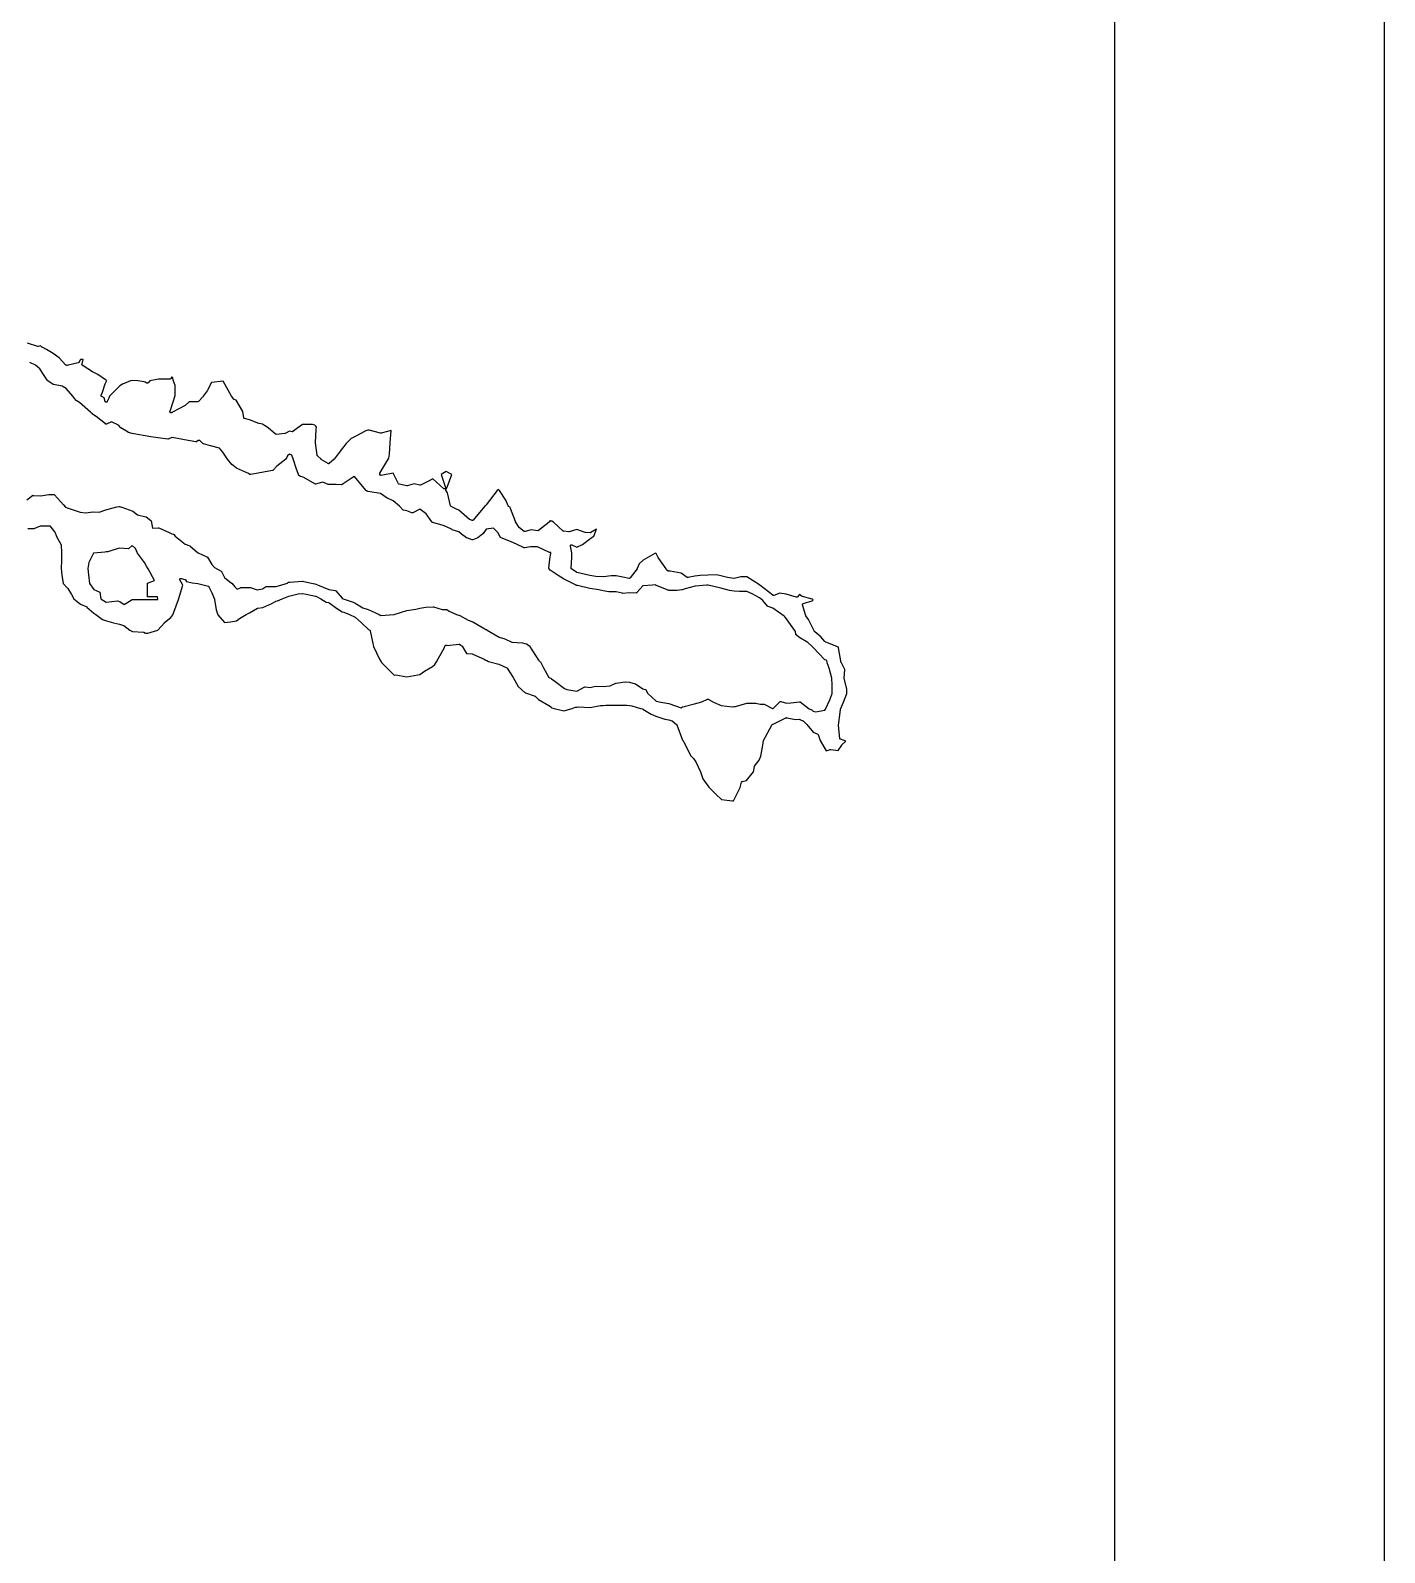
# Model space of a CAD drawing. Header units: millimetres. Extents: x 0 to 500, y 0 to 700.
# Drawn here: x 404.1 to 500, y 372.9 to 480.7 of the extents above; entities that cross this region are included whole.
import ezdxf

# ---------------------------------------------------------------- set-up
doc = ezdxf.new("R2010")
doc.units = ezdxf.units.MM
for name, color, linetype in [('CORTE', 1, 'Continuous'), ('GRABADO', 5, 'Continuous'), ('HOJA', 8, 'Continuous')]:
    doc.layers.add(name, color=color, linetype=linetype)

msp = doc.modelspace()

# ---------------------------------------------------------------- linework, layer by layer
at = {"layer": 'CORTE'}
for points in [[(480.87, 517.87), (480.87, 465.69), (480.87, 464.55), (480.87, 463.68), (480.87, 407.87), (480.87, 406.84), (480.87, 405.82), (480.87, 405.46), (480.87, 405.46), (480.87, 405.46), (480.87, 402.99), (480.87, 401.17), (480.87, 400.52), (480.87, 399.68), (480.87, 399.13), (480.87, 398.39), (480.87, 397.66), (480.87, 396.77), (480.87, 396.77), (480.87, 394.45), (480.87, 393.73), (480.87, 393.02), (480.87, 392.32), (480.87, 391.62), (480.87, 390.92), (480.87, 390.23), (480.87, 389.54), (480.87, 388.86), (480.87, 388.19), (480.87, 387.46), (480.87, 387.19), (480.87, 386.23), (480.87, 385.56), (480.87, 384.91), (480.87, 384.29), (480.87, 383.61), (480.87, 382.96), (480.87, 382.26), (480.87, 381.69), (480.87, 381.11), (480.87, 380.45), (480.87, 379.83), (480.87, 379.16), (480.87, 378.51), (480.87, 377.92), (480.87, 377.42), (480.87, 376.87), (480.87, 376.27), (480.87, 375.67), (480.87, 373.84), (480.87, 373.23), (480.87, 346.16)], [(403.86, 447.5), (404.25, 447.81), (404.26, 447.82), (404.27, 447.82), (404.27, 447.82), (404.28, 447.82), (404.29, 447.83), (404.3, 447.82), (404.83, 447.78), (405.41, 447.87), (405.41, 447.87), (405.76, 447.87), (405.77, 447.87), (405.77, 447.87), (405.78, 447.87), (405.79, 447.87), (405.8, 447.86), (405.81, 447.85), (405.82, 447.85), (406.44, 447.15), (406.59, 446.99), (406.71, 446.94), (406.99, 446.83), (407.63, 446.63), (408.04, 446.58), (408.53, 446.65), (408.53, 446.66), (408.54, 446.66), (408.98, 446.63), (409.44, 446.79), (409.44, 446.79), (410.22, 447), (410.38, 447.04), (410.38, 447.04), (410.39, 447.04), (410.4, 447.04), (410.4, 447.04), (410.41, 447.04), (410.56, 446.99), (410.57, 446.99), (411.35, 446.71), (411.35, 446.71), (411.36, 446.71), (411.36, 446.7), (411.68, 446.45), (412.27, 446.3), (412.27, 446.3), (412.28, 446.29), (412.29, 446.29), (412.62, 446.05), (412.63, 446.05), (412.63, 446.04), (412.64, 446.03), (412.65, 446.02), (412.65, 446.01), (412.65, 446.01), (412.76, 445.5), (413.17, 445.52), (413.18, 445.52), (413.18, 445.52), (413.19, 445.52), (413.2, 445.52), (413.93, 445.18), (414.12, 445.1), (414.22, 445.08), (414.22, 445.08), (414.23, 445.08), (414.24, 445.07), (414.24, 445.07), (414.25, 445.07), (414.26, 445.06), (414.26, 445.05), (414.27, 445.05), (414.35, 444.93), (415.06, 444.37), (415.39, 444.24), (415.4, 444.23), (415.41, 444.23), (415.89, 443.82), (415.99, 443.74), (416.6, 443.47), (416.61, 443.47), (416.61, 443.46), (416.62, 443.46), (416.63, 443.45), (416.64, 443.44), (416.94, 442.92), (417.13, 442.72), (417.62, 442.45), (417.62, 442.45), (417.63, 442.45), (417.64, 442.44), (417.64, 442.43), (417.64, 442.43), (417.86, 442.01), (418.35, 441.6), (418.36, 441.59), (418.57, 441.34), (418.74, 441.18), (418.97, 441.28), (418.98, 441.29), (419, 441.29), (419.66, 441.29), (419.68, 441.29), (420.17, 441.12), (420.55, 441.2), (420.75, 441.35), (420.76, 441.35), (420.77, 441.35), (420.77, 441.36), (420.78, 441.36), (420.79, 441.36), (420.79, 441.36), (421.5, 441.36), (422.3, 441.61), (422.35, 441.65), (422.36, 441.65), (422.36, 441.66), (422.37, 441.66), (422.38, 441.66), (422.39, 441.66), (422.39, 441.66), (422.44, 441.66), (422.44, 441.66), (422.45, 441.66), (422.46, 441.66), (422.47, 441.66), (423.36, 441.74), (423.36, 441.74), (423.37, 441.74), (423.37, 441.74), (423.89, 441.62), (424.25, 441.55), (424.25, 441.55), (424.31, 441.54), (424.31, 441.54), (424.32, 441.54), (424.43, 441.48), (425.23, 441.15), (425.7, 441.07), (425.7, 441.07), (425.71, 441.07), (425.72, 441.06), (425.72, 441.06), (425.73, 441.06), (425.74, 441.05), (425.74, 441.05), (426.19, 440.54), (426.25, 440.5), (426.9, 440.27), (427.09, 440.2), (427.1, 440.19), (427.11, 440.19), (427.64, 439.85), (428.02, 439.73), (428.02, 439.73), (428.24, 439.64), (428.79, 439.39), (428.93, 439.31), (429.83, 439.38), (429.83, 439.38), (429.84, 439.38), (429.86, 439.39), (429.87, 439.39), (429.87, 439.39), (430.75, 439.67), (430.76, 439.67), (430.76, 439.67), (431.39, 439.75), (431.68, 439.83), (431.69, 439.84), (432.11, 439.89), (432.11, 439.9), (432.62, 439.93), (432.63, 439.93), (432.64, 439.93), (433.27, 439.74), (433.56, 439.74), (433.57, 439.74), (433.58, 439.74), (433.59, 439.73), (433.59, 439.73), (433.77, 439.61), (434.27, 439.39), (434.51, 439.3), (434.51, 439.3), (435.1, 438.99), (435.43, 438.85), (435.44, 438.85), (436.28, 438.37), (436.28, 438.37), (436.36, 438.33), (436.38, 438.32), (436.38, 438.32), (436.39, 438.32), (436.39, 438.32), (436.4, 438.32), (436.4, 438.31), (436.41, 438.31), (436.45, 438.27), (437.29, 437.77), (437.69, 437.66), (437.7, 437.66), (438.2, 437.43), (438.95, 437.38), (438.95, 437.37), (438.96, 437.37), (439.12, 437.32), (439.24, 437.31), (439.24, 437.31), (439.25, 437.31), (439.26, 437.3), (439.27, 437.3), (439.27, 437.29), (439.44, 437.15), (439.45, 437.15), (439.45, 437.14), (440.09, 436.15), (440.14, 436.1), (440.21, 436.04), (440.21, 436.03), (440.21, 436.03), (440.22, 436.02), (440.45, 435.6), (440.82, 434.93), (440.94, 434.88), (440.95, 434.88), (440.96, 434.87), (441.01, 434.82), (441.23, 434.66), (441.23, 434.66), (441.93, 434.15), (442.1, 434.07), (442.8, 433.96), (443.36, 434.25), (443.36, 434.25), (443.36, 434.26), (443.37, 434.26), (443.38, 434.26), (443.39, 434.26), (443.4, 434.26), (443.74, 434.2), (444.11, 434.3), (444.11, 434.3), (444.12, 434.3), (444.13, 434.3), (444.67, 434.27), (445.16, 434.33), (445.57, 434.51), (445.57, 434.51), (445.58, 434.51), (446.23, 434.61), (446.24, 434.61), (446.24, 434.61), (446.53, 434.58), (446.54, 434.58), (446.93, 434.47), (446.94, 434.47), (446.95, 434.47), (447.48, 434.12), (447.66, 434.06), (447.67, 434.06), (447.68, 434.05), (447.68, 434.05), (447.69, 434.05), (447.69, 434.04), (447.7, 434.04), (447.7, 434.03), (447.8, 433.81), (448.41, 433.24), (448.76, 433.17), (449.31, 433.08), (449.31, 433.08), (449.32, 433.08), (450.2, 432.77), (450.21, 432.77), (450.28, 432.83), (450.29, 432.83), (450.3, 432.84), (450.31, 432.84), (451.13, 433.06), (451.65, 433.2), (452.05, 433.38), (452.06, 433.38), (452.07, 433.39), (452.08, 433.39), (452.08, 433.39), (452.1, 433.38), (452.11, 433.38), (452.11, 433.38), (452.48, 433.16), (453.02, 432.94), (453.83, 432.83), (453.91, 432.86), (453.92, 432.86), (453.92, 432.86), (453.93, 432.86), (454.04, 432.86), (454.83, 433.1), (454.84, 433.11), (454.85, 433.11), (455.47, 433.11), (455.47, 433.11), (455.48, 433.11), (455.79, 433.03), (456.04, 433.03), (456.05, 433.03), (456.05, 433.03), (456.07, 433.03), (456.66, 432.72), (456.71, 432.72), (456.71, 432.72), (457.17, 433.2), (457.18, 433.2), (457.19, 433.21), (457.2, 433.21), (457.21, 433.22), (457.22, 433.22), (457.22, 433.22), (457.23, 433.22), (457.24, 433.22), (457.24, 433.22), (457.64, 433.1), (457.96, 433.12), (458.56, 433.2), (458.56, 433.2), (458.57, 433.2), (458.57, 433.2), (458.58, 433.2), (458.59, 433.2), (458.6, 433.2), (458.6, 433.19), (458.61, 433.19), (459.26, 432.71), (459.45, 432.62), (459.45, 432.61), (459.46, 432.61), (459.53, 432.54), (459.7, 432.49), (460.37, 432.61), (460.4, 432.68), (460.72, 433.34), (460.87, 433.78), (460.87, 434.4), (460.86, 434.86), (460.67, 435.57), (460.53, 435.96), (460.53, 435.97), (460.51, 436.12), (460.39, 436.17), (460.39, 436.17), (460.38, 436.17), (460.37, 436.18), (460.36, 436.18), (459.54, 437.05), (459.49, 437.1), (459.44, 437.14), (459.15, 437.39), (458.52, 437.77), (458.52, 437.77), (458.33, 437.93), (458.33, 437.93), (458.32, 437.94), (458.32, 437.95), (458.31, 437.96), (458.31, 437.97), (458.28, 438.18), (457.58, 439.16), (457.53, 439.2), (457.53, 439.2), (457.52, 439.22), (457.49, 439.27), (456.68, 439.82), (456.34, 439.94), (456.33, 439.94), (456.32, 439.95), (456.32, 439.96), (456.31, 439.96), (455.96, 440.38), (455.74, 440.56), (455.22, 440.84), (454.84, 441.02), (454.32, 441), (454.31, 441.01), (453.93, 441.04), (453.93, 441.04), (453.6, 441.09), (453.6, 441.09), (452.99, 441.24), (452.1, 441.47), (452.1, 441.47), (452.08, 441.47), (452.01, 441.47), (451.17, 441.38), (450.47, 441.2), (450.25, 441.12), (450.24, 441.12), (450.24, 441.12), (449.9, 441.07), (449.9, 441.07), (449.89, 441.07), (449.3, 441.09), (449.29, 441.09), (449.28, 441.1), (449.27, 441.1), (448.37, 441.47), (448.36, 441.48), (448.36, 441.48), (448.35, 441.49), (448.15, 441.47), (447.48, 441.42), (447.05, 440.93), (447.04, 440.92), (447.02, 440.91), (447.01, 440.91), (447, 440.9), (446.99, 440.9), (446.52, 440.92), (446.04, 440.88), (446.03, 440.88), (446.02, 440.89), (446.02, 440.89), (445.59, 440.99), (445.07, 440.99), (445.06, 440.99), (444.66, 441.06), (444.66, 441.06), (444.36, 441.12), (443.73, 441.22), (442.84, 441.43), (442.81, 441.43), (442.78, 441.44), (442.77, 441.44), (442.77, 441.44), (442.76, 441.44), (442.75, 441.45), (442.74, 441.45), (442.71, 441.48), (441.85, 441.91), (441.85, 441.91), (441.48, 442.15), (440.92, 442.51), (440.91, 442.52), (440.91, 442.52), (440.9, 442.53), (440.84, 442.61), (440.83, 442.62), (440.83, 442.64), (440.82, 442.65), (440.82, 442.66), (440.89, 443.31), (440.89, 443.32), (440.96, 443.69), (440.96, 443.76), (440.96, 443.76), (440.95, 443.76), (440.95, 443.77), (440.87, 443.78), (440.86, 443.78), (440.02, 444.17), (439.52, 444.17), (439.12, 444.11), (439.11, 444.11), (439.11, 444.11), (439.1, 444.11), (439.09, 444.11), (439.08, 444.11), (439.08, 444.11), (438.53, 444.36), (438.15, 444.53), (437.98, 444.6), (437.44, 444.81), (437.43, 444.81), (437.42, 444.82), (437.41, 444.82), (437.41, 444.83), (437.41, 444.83), (437.4, 444.84), (437.2, 445.19), (436.89, 445.5), (436.37, 445.42), (436.16, 445.11), (436.15, 445.11), (436.15, 445.1), (435.79, 444.82), (435.78, 444.81), (435.43, 444.66), (435.43, 444.66), (435.42, 444.66), (435.41, 444.66), (435.39, 444.66), (435.38, 444.66), (435.38, 444.66), (435, 444.81), (435, 444.82), (434.99, 444.82), (434.64, 445.07), (434.44, 445.24), (433.98, 445.38), (433.97, 445.38), (433.96, 445.39), (433.52, 445.61), (433.34, 445.69), (432.6, 445.89), (432.6, 445.89), (432.59, 445.89), (432.59, 445.89), (432.54, 445.93), (432.53, 445.93), (432.52, 445.94), (432.12, 446.5), (431.69, 446.83), (431.18, 446.58), (431.17, 446.58), (431.15, 446.57), (431.14, 446.57), (431.13, 446.58), (431.12, 446.58), (430.75, 446.72), (430.53, 446.76), (430.52, 446.77), (430.52, 446.77), (430.51, 446.77), (430.5, 446.78), (430.5, 446.78), (430.25, 447.05), (429.8, 447.43), (429.38, 447.63), (429.37, 447.63), (428.89, 447.96), (428.02, 448.1), (428.01, 448.1), (427.98, 448.11), (427.95, 448.11), (427.94, 448.12), (427.93, 448.12), (427.92, 448.13), (427.89, 448.15), (427.88, 448.16), (427.88, 448.16), (427.04, 449.17), (427.02, 449.16), (426.18, 448.59), (426.17, 448.58), (426.17, 448.58), (426.16, 448.58), (426.14, 448.57), (425.76, 448.6), (425.21, 448.6), (425.21, 448.6), (425.2, 448.6), (425.19, 448.6), (424.81, 448.76), (424.3, 448.62), (424.3, 448.62), (424.29, 448.62), (424.29, 448.62), (424.28, 448.62), (424.27, 448.62), (424.26, 448.63), (424.26, 448.63), (424.25, 448.63), (423.47, 449.08), (423.34, 449.12), (423.34, 449.12), (423.25, 449.16), (423.24, 449.16), (423.24, 449.16), (423.1, 449.26), (423.1, 449.27), (423.09, 449.28), (423.09, 449.28), (423.08, 449.29), (423.08, 449.3), (422.93, 449.74), (422.93, 449.74), (422.72, 450.41), (422.62, 450.67), (422.45, 450.74), (422.32, 450.61), (422.22, 450.4), (422.21, 450.39), (422.21, 450.39), (422.21, 450.38), (422.2, 450.38), (421.56, 449.89), (421.29, 449.6), (421.28, 449.59), (421.27, 449.58), (421.26, 449.58), (421.25, 449.58), (420.6, 449.47), (419.71, 449.3), (419.7, 449.29), (419.69, 449.29), (419.68, 449.29), (419.64, 449.3), (419.64, 449.3), (419.63, 449.3), (419.62, 449.31), (419.54, 449.36), (418.7, 449.75), (418.69, 449.76), (418.68, 449.76), (418.37, 450), (418.37, 450.01), (418.36, 450.01), (418.05, 450.39), (418.05, 450.39), (417.74, 450.89), (417.49, 451.15), (416.86, 451.33), (416.35, 451.48), (416.34, 451.48), (416.33, 451.48), (416.33, 451.48), (416.32, 451.49), (416.32, 451.49), (416.11, 451.7), (415.98, 451.7), (415.88, 451.63), (415.87, 451.62), (415.86, 451.62), (415.85, 451.61), (415.84, 451.61), (415.84, 451.61), (415.83, 451.61), (415.82, 451.61), (415.01, 451.75), (414.4, 451.86), (414.11, 451.91), (413.86, 451.79), (413.86, 451.79), (413.85, 451.79), (413.85, 451.79), (413.84, 451.79), (413.83, 451.79), (413.83, 451.79), (413.16, 451.89), (412.64, 451.96), (412.23, 452.04), (411.68, 452.14), (411.31, 452.2), (411.3, 452.2), (411.04, 452.28), (411.03, 452.28), (411.03, 452.29), (410.51, 452.6), (410.51, 452.6), (410.5, 452.61), (410.5, 452.61), (410.35, 452.79), (409.84, 453.02), (409.5, 452.87), (409.5, 452.87), (409.48, 452.86), (409.47, 452.86), (409.47, 452.86), (409.46, 452.86), (409.45, 452.86), (409.45, 452.86), (409.44, 452.87), (409.43, 452.87), (409.42, 452.87), (409.42, 452.88), (408.75, 453.4), (408.49, 453.58), (408.49, 453.59), (408.43, 453.64), (408.35, 453.71), (407.57, 454.39), (407.34, 454.54), (407.33, 454.55), (407.33, 454.55), (407.1, 454.84), (406.64, 455.39), (406.35, 455.55), (405.74, 455.67), (405.73, 455.67), (405.72, 455.67), (405.72, 455.68), (405.34, 455.93), (405.33, 455.93), (405.33, 455.94), (405.32, 455.95), (405.08, 456.32), (404.78, 456.78), (404.47, 457.04), (404.06, 457.24)]]:
    msp.add_lwpolyline(points, dxfattribs=at)
msp.add_lwpolyline([(410.74, 440.1), (411.3, 440.44), (412.18, 440.44), (412.24, 440.45), (413.12, 440.45), (413.1, 440.63), (412.4, 440.63), (412.4, 441.59), (412.89, 441.79), (412.45, 442.62), (412.33, 442.8), (412.18, 443.07), (411.69, 443.73), (411.54, 444.06), (411.32, 444.26), (411.06, 444.03), (410.4, 444.08), (409.59, 443.82), (409.47, 443.81), (409.38, 443.8), (408.57, 443.72), (408.57, 443.72), (408.25, 443.06), (408.18, 442.65), (408.22, 442.19), (408.28, 441.57), (408.59, 441.15), (409.01, 440.96), (409.1, 440.48), (409.48, 440.26), (410.28, 440.36), (410.43, 440.29), (410.74, 440.1)], close=True, dxfattribs=at)
at = {"layer": 'GRABADO'}
for points in [[(480.87, 518.32), (480.87, 469.06), (480.87, 467.74), (480.87, 466.74), (480.87, 413.29), (480.87, 412.1), (480.87, 410.93), (480.87, 410.51), (480.87, 410.51), (480.87, 407.66), (480.87, 405.56), (480.87, 404.81), (480.87, 403.84), (480.87, 403.2), (480.87, 402.35), (480.87, 401.51), (480.87, 400.49), (480.87, 400.49), (480.87, 397.81), (480.87, 396.98), (480.87, 396.16), (480.87, 395.35), (480.87, 394.54), (480.87, 393.74), (480.87, 392.94), (480.87, 392.15), (480.87, 391.36), (480.87, 390.58), (480.87, 389.75), (480.87, 389.43), (480.87, 388.32), (480.87, 387.56), (480.87, 386.8), (480.87, 386.09), (480.87, 385.3), (480.87, 384.55), (480.87, 383.74), (480.87, 383.08), (480.87, 382.41), (480.87, 381.66), (480.87, 380.93), (480.87, 380.17), (480.87, 379.42), (480.87, 378.74), (480.87, 378.16), (480.87, 377.52), (480.87, 376.83), (480.87, 376.14), (480.87, 374.03), (480.87, 373.32), (480.87, 349.8)], [(403.91, 445.47), (404.38, 445.47), (404.81, 445.66), (404.81, 445.67), (404.83, 445.67), (405.44, 445.67), (405.45, 445.67), (405.45, 445.67), (405.46, 445.66), (405.47, 445.66), (405.47, 445.66), (405.48, 445.65), (405.82, 445.24), (405.82, 445.24), (405.83, 445.24), (405.83, 445.23), (405.96, 444.91), (406.27, 444.32), (406.27, 444.32), (406.27, 444.31), (406.27, 444.3), (406.31, 443.77), (406.31, 443.19), (406.27, 442.66), (406.34, 442.17), (406.43, 441.58), (406.74, 441.24), (406.75, 441.23), (407.02, 440.79), (407.17, 440.48), (407.65, 440.12), (408.09, 439.92), (408.1, 439.91), (408.11, 439.91), (408.59, 439.48), (408.73, 439.38), (408.73, 439.38), (409.21, 439.03), (409.49, 438.93), (409.99, 438.79), (410.41, 438.69), (410.69, 438.61), (410.7, 438.6), (410.71, 438.6), (411.14, 438.27), (411.34, 438.18), (412.12, 438.12), (412.13, 438.12), (412.13, 438.12), (412.14, 438.12), (412.26, 438.07), (412.43, 438.05), (413.12, 438.28), (413.12, 438.28), (413.13, 438.28), (413.59, 438.8), (413.59, 438.81), (413.6, 438.81), (414.04, 439.16), (414.19, 439.36), (414.42, 439.99), (414.58, 440.45), (414.89, 441.47), (414.88, 441.51), (414.69, 441.83), (414.69, 441.83), (414.68, 441.84), (414.68, 441.85), (414.68, 441.86), (414.68, 441.87), (414.68, 441.87), (414.68, 441.88), (414.69, 441.89), (414.69, 441.9), (414.7, 441.91), (414.71, 441.92), (414.71, 441.92), (414.72, 441.93), (414.73, 441.93), (414.73, 441.93), (414.74, 441.94), (414.75, 441.94), (414.75, 441.94), (414.76, 441.94), (414.77, 441.94), (415.05, 441.87), (415.05, 441.87), (415.05, 441.87), (415.06, 441.86), (415.07, 441.86), (415.08, 441.85), (415.08, 441.85), (415.09, 441.84), (415.16, 441.72), (415.57, 441.62), (415.96, 441.58), (415.96, 441.58), (416.71, 441.38), (416.71, 441.38), (416.72, 441.38), (416.72, 441.38), (416.74, 441.37), (416.74, 441.35), (416.75, 441.35), (416.95, 440.92), (417.15, 440.46), (417.15, 440.46), (417.15, 440.45), (417.15, 440.44), (417.25, 439.7), (417.38, 439.36), (417.84, 438.82), (418.27, 438.85), (418.7, 438.94), (418.92, 439.1), (418.92, 439.1), (419.39, 439.38), (419.39, 439.38), (419.62, 439.51), (420.19, 439.82), (420.2, 439.82), (420.21, 439.82), (420.56, 439.87), (421.19, 440.16), (421.47, 440.31), (421.48, 440.32), (421.6, 440.36), (421.93, 440.5), (422.41, 440.69), (422.41, 440.69), (423.06, 440.85), (423.07, 440.85), (423.36, 440.87), (423.37, 440.87), (423.37, 440.87), (423.64, 440.82), (424.3, 440.68), (424.31, 440.68), (424.32, 440.67), (424.32, 440.67), (424.66, 440.5), (424.67, 440.5), (425.04, 440.26), (425.23, 440.22), (425.24, 440.21), (425.25, 440.21), (425.25, 440.21), (425.84, 439.79), (426.17, 439.58), (426.29, 439.54), (426.7, 439.39), (426.7, 439.39), (427.1, 439.19), (427.11, 439.19), (427.56, 438.79), (428.04, 438.33), (428.13, 438.27), (428.13, 438.27), (428.14, 438.26), (428.15, 438.26), (428.15, 438.25), (428.16, 438.24), (428.16, 438.23), (428.16, 438.23), (428.34, 437.44), (428.41, 437.12), (428.83, 436.21), (428.94, 436.03), (428.96, 436), (428.96, 436), (428.96, 435.99), (428.98, 435.96), (429.37, 435.57), (429.87, 435.09), (429.97, 435.11), (429.98, 435.11), (429.99, 435.11), (430.77, 434.97), (431.55, 435.11), (431.67, 435.13), (432.01, 435.36), (432.01, 435.36), (432.58, 435.7), (432.74, 435.83), (432.85, 436.02), (433.42, 437.05), (433.45, 437.13), (433.45, 437.13), (433.46, 437.14), (433.46, 437.15), (433.48, 437.17), (433.5, 437.18), (433.5, 437.19), (433.51, 437.19), (433.52, 437.2), (433.53, 437.2), (433.54, 437.2), (433.55, 437.2), (433.57, 437.2), (433.57, 437.2), (433.58, 437.2), (433.59, 437.2), (433.59, 437.19), (433.6, 437.19), (434.47, 437.28), (434.48, 437.28), (434.49, 437.28), (434.49, 437.28), (434.5, 437.28), (434.51, 437.27), (434.51, 437.27), (434.52, 437.27), (434.52, 437.26), (434.66, 437.15), (434.67, 437.15), (434.67, 437.14), (434.99, 436.62), (435.41, 436.59), (435.42, 436.58), (435.43, 436.58), (436.23, 436.21), (436.23, 436.21), (436.36, 436.14), (436.41, 436.13), (436.41, 436.13), (436.42, 436.13), (436.43, 436.13), (436.43, 436.12), (436.54, 436.05), (437.27, 435.86), (437.28, 435.86), (437.84, 435.61), (437.85, 435.61), (437.86, 435.6), (437.86, 435.6), (437.87, 435.59), (438.25, 435), (438.3, 434.92), (438.3, 434.91), (438.64, 434.28), (439.15, 433.84), (439.16, 433.83), (439.16, 433.83), (439.86, 433.59), (439.86, 433.58), (439.87, 433.58), (439.88, 433.57), (440.08, 433.37), (440.82, 432.93), (440.83, 432.93), (441, 432.79), (441.04, 432.78), (441.2, 432.72), (441.89, 432.56), (442.46, 432.72), (442.7, 432.82), (442.71, 432.82), (442.72, 432.82), (442.73, 432.82), (442.74, 432.82), (442.81, 432.82), (442.9, 432.85), (442.91, 432.85), (442.92, 432.85), (443.74, 432.8), (444.47, 432.94), (444.48, 432.94), (444.49, 432.94), (444.67, 432.94), (444.85, 432.96), (444.86, 432.96), (445.59, 432.96), (446.33, 432.96), (446.53, 432.94), (446.53, 432.94), (446.7, 432.92), (446.7, 432.91), (447.31, 432.72), (447.47, 432.69), (447.47, 432.68), (447.48, 432.68), (447.48, 432.68), (448.06, 432.31), (448.4, 432.19), (449.02, 431.97), (449.31, 431.93), (449.32, 431.93), (449.32, 431.93), (449.53, 431.86), (449.54, 431.86), (449.55, 431.85), (449.55, 431.85), (449.86, 431.6), (449.86, 431.59), (449.87, 431.58), (449.87, 431.58), (449.87, 431.57), (449.88, 431.57), (450.29, 430.49), (450.29, 430.49), (450.3, 430.48), (450.31, 430.47), (450.36, 430.38), (450.87, 429.36), (451.05, 429.18), (451.06, 429.17), (451.22, 428.94), (451.22, 428.94), (451.55, 428.23), (451.73, 427.74), (452.14, 427.16), (452.14, 427.16), (452.15, 427.14), (452.65, 426.65), (453.04, 426.27), (453.83, 426.18), (453.89, 426.18), (454.37, 427.12), (454.45, 427.51), (454.46, 427.52), (454.46, 427.53), (454.47, 427.54), (454.47, 427.54), (454.48, 427.55), (454.48, 427.55), (454.49, 427.56), (454.5, 427.56), (454.51, 427.56), (454.51, 427.56), (454.82, 427.63), (455.3, 428.24), (455.38, 428.61), (455.39, 428.62), (455.39, 428.64), (455.39, 428.64), (455.72, 429.07), (455.84, 429.34), (455.96, 430.13), (456.01, 430.45), (456.02, 430.46), (456.62, 431.55), (456.63, 431.56), (456.63, 431.57), (456.64, 431.59), (456.64, 431.59), (456.65, 431.59), (456.65, 431.6), (456.66, 431.61), (456.67, 431.61), (456.67, 431.61), (456.68, 431.62), (456.7, 431.62), (457.6, 432.07), (457.61, 432.07), (457.62, 432.07), (457.63, 432.08), (457.64, 432.08), (457.65, 432.08), (457.65, 432.07), (458.3, 431.94), (458.56, 431.96), (458.57, 431.96), (458.58, 431.96), (458.59, 431.96), (458.59, 431.95), (458.8, 431.85), (458.81, 431.85), (458.82, 431.84), (459.09, 431.59), (459.09, 431.59), (459.54, 431.05), (459.87, 430.91), (459.87, 430.9), (459.88, 430.89), (459.89, 430.89), (459.9, 430.87), (460.03, 430.46), (460.45, 429.72), (460.75, 429.82), (460.76, 429.83), (460.77, 429.83), (460.78, 429.83), (460.78, 429.83), (460.79, 429.83), (461.31, 429.74), (461.56, 430.13), (461.56, 430.14), (461.57, 430.14), (461.84, 430.4), (461.47, 430.54), (461.46, 430.55), (461.44, 430.56), (461.43, 430.57), (461.43, 430.58), (461.42, 430.6), (461.42, 430.6), (461.33, 431.53), (461.33, 431.54), (461.33, 431.55), (461.45, 432.44), (461.48, 432.66), (461.48, 432.67), (461.48, 432.68), (461.69, 433.18), (461.91, 433.78), (461.91, 434.1), (461.74, 434.86), (461.74, 434.87), (461.79, 435.49), (461.54, 435.95), (461.53, 435.96), (461.33, 437.01), (461.33, 437.01), (461.32, 437.07), (461.32, 437.07), (461.31, 437.07), (461.26, 437.09), (460.39, 437.44), (460.38, 437.45), (460.37, 437.45), (460.36, 437.46), (460.07, 437.8), (459.65, 438.15), (459.64, 438.16), (459.64, 438.17), (459.63, 438.17), (459.42, 438.6), (459.21, 439.03), (459.02, 439.28), (459.02, 439.28), (459.01, 439.29), (458.78, 440.06), (458.78, 440.06), (458.78, 440.08), (458.78, 440.1), (458.79, 440.1), (458.79, 440.11), (458.79, 440.12), (458.8, 440.13), (458.81, 440.14), (458.82, 440.14), (458.83, 440.15), (458.83, 440.15), (459.46, 440.36), (459.54, 440.42), (459.46, 440.47), (458.79, 440.65), (458.78, 440.65), (458.76, 440.66), (458.57, 440.79), (458.41, 440.62), (458.4, 440.61), (458.4, 440.61), (458.39, 440.61), (458.38, 440.6), (458.38, 440.6), (458.36, 440.6), (458.35, 440.6), (458.35, 440.6), (458.34, 440.6), (457.62, 440.81), (457.17, 440.9), (456.74, 440.73), (456.73, 440.72), (456.72, 440.72), (456.71, 440.72), (456.7, 440.72), (456.69, 440.73), (456.68, 440.73), (456.67, 440.73), (456.67, 440.74), (455.76, 441.46), (455.76, 441.46), (455.74, 441.47), (455.74, 441.48), (455.74, 441.48), (454.84, 442.06), (454.42, 442.04), (453.95, 441.94), (453.94, 441.94), (453.93, 441.94), (453.92, 441.94), (453.48, 442), (453.48, 442), (452.99, 442.13), (452.69, 442.2), (452.08, 442.17), (451.53, 442.14), (451.16, 442.1), (450.67, 441.99), (450.67, 441.98), (450.66, 441.98), (450.65, 441.98), (450.65, 441.98), (450.63, 441.99), (450.63, 441.99), (450.62, 441.99), (450.61, 442), (450.2, 442.3), (449.41, 442.44), (449.29, 442.45), (449.29, 442.45), (449.28, 442.45), (449.27, 442.45), (449.26, 442.46), (449.26, 442.46), (449.18, 442.51), (449.18, 442.52), (449.17, 442.52), (449.17, 442.53), (449.16, 442.54), (449.16, 442.54), (449.13, 442.62), (448.57, 443.41), (448.57, 443.41), (448.41, 443.71), (448.37, 443.72), (448.33, 443.7), (447.49, 443.22), (447.21, 442.97), (447.08, 442.63), (447.08, 442.62), (447.07, 442.61), (446.58, 441.97), (446.57, 441.97), (446.57, 441.96), (446.56, 441.96), (446.55, 441.95), (446.54, 441.95), (446.53, 441.94), (446.52, 441.94), (446.51, 441.94), (446.05, 442.02), (445.59, 442.13), (445.22, 442.13), (444.68, 442.04), (444.67, 442.04), (444.15, 442.08), (444.15, 442.08), (443.73, 442.15), (443.73, 442.15), (443.42, 442.22), (442.8, 442.36), (442.78, 442.37), (442.78, 442.37), (442.44, 442.59), (442.43, 442.6), (442.42, 442.61), (442.42, 442.61), (442.42, 442.62), (442.41, 442.62), (442.41, 442.63), (442.41, 442.64), (442.41, 442.64), (442.4, 442.65), (442.4, 442.66), (442.44, 443.41), (442.44, 443.76), (442.34, 444.23), (442.34, 444.24), (442.34, 444.25), (442.34, 444.26), (442.35, 444.27), (442.35, 444.28), (442.36, 444.29), (442.37, 444.3), (442.37, 444.3), (442.38, 444.31), (442.39, 444.31), (442.4, 444.32), (442.4, 444.32), (442.41, 444.32), (442.42, 444.32), (442.43, 444.32), (442.43, 444.32), (442.44, 444.32), (442.45, 444.31), (442.81, 444.15), (443.21, 444.35), (443.7, 444.72), (443.7, 444.72), (443.82, 444.8), (444, 444.93), (444.19, 445.42), (443.78, 445.18), (443.77, 445.17), (443.76, 445.17), (443.75, 445.17), (443.75, 445.16), (443.74, 445.16), (443.42, 445.19), (443.41, 445.19), (443.4, 445.19), (442.81, 445.41), (442.26, 445.23), (442.26, 445.23), (442.25, 445.23), (442.24, 445.23), (441.88, 445.28), (441.87, 445.28), (441.86, 445.28), (441.86, 445.28), (441.85, 445.29), (441.84, 445.29), (441.14, 445.93), (441.02, 446), (440.96, 446), (440.95, 446), (440.94, 446), (440.94, 446.01), (440.89, 446.02), (440.87, 445.96), (440.86, 445.95), (440.86, 445.95), (440.85, 445.94), (440.85, 445.94), (440.85, 445.93), (440.08, 445.32), (440.07, 445.32), (440.06, 445.31), (440.05, 445.31), (440.04, 445.31), (440.03, 445.31), (440.03, 445.31), (439.56, 445.38), (439.13, 445.25), (439.12, 445.25), (439.11, 445.25), (439.1, 445.25), (439.09, 445.25), (439.08, 445.26), (439.08, 445.26), (439.07, 445.26), (438.73, 445.53), (438.72, 445.53), (438.72, 445.53), (438.71, 445.54), (438.46, 445.95), (438.46, 445.95), (438.45, 445.96), (438.11, 446.89), (438.08, 446.99), (437.97, 447.03), (437.97, 447.04), (437.96, 447.04), (437.96, 447.04), (437.95, 447.05), (437.94, 447.07), (437.94, 447.07), (437.76, 447.49), (437.32, 448.17), (437.28, 448.22), (437.27, 448.23), (437.24, 448.21), (437.15, 448.16), (436.39, 447.15), (436.36, 447.1), (436.35, 447.1), (436.35, 447.09), (436.34, 447.08), (436.27, 447.04), (435.46, 446.07), (435.46, 446.07), (435.45, 446.06), (435.44, 446.06), (435.43, 446.05), (435.42, 446.05), (435.42, 446.05), (435.41, 446.05), (435.4, 446.05), (435.39, 446.05), (435.38, 446.05), (435.22, 446.11), (435.22, 446.11), (435.21, 446.11), (435.2, 446.12), (434.44, 446.78), (434.28, 446.83), (434.28, 446.83), (434.28, 446.83), (433.89, 447.04), (433.89, 447.04), (433.88, 447.05), (433.87, 447.05), (433.87, 447.06), (433.86, 447.07), (433.86, 447.08), (433.64, 448), (433.53, 448.18), (433.52, 448.19), (433.52, 448.21), (433.52, 448.22), (433.53, 448.24), (433.53, 448.24), (433.61, 448.4), (433.95, 449.29), (433.55, 449.51), (433.19, 449.29), (433.51, 448.37), (433.51, 448.37), (433.51, 448.35), (433.51, 448.34), (433.51, 448.31), (433.5, 448.3), (433.49, 448.29), (433.48, 448.29), (433.48, 448.28), (433.47, 448.28), (433.45, 448.27), (433.45, 448.27), (433.43, 448.27), (433.42, 448.27), (433.41, 448.28), (433.41, 448.28), (433.4, 448.28), (433.39, 448.29), (433.39, 448.29), (432.61, 448.99), (432.3, 448.83), (432.3, 448.83), (431.73, 448.55), (431.72, 448.55), (431.72, 448.55), (431.71, 448.55), (431.71, 448.54), (431.7, 448.54), (431.69, 448.54), (431.68, 448.55), (431.29, 448.63), (430.79, 448.5), (430.79, 448.5), (430.78, 448.5), (430.77, 448.5), (430.77, 448.5), (430.76, 448.5), (430.22, 448.61), (430.22, 448.61), (430.21, 448.61), (430.2, 448.62), (430.2, 448.62), (430.19, 448.62), (430.18, 448.63), (430.17, 448.64), (429.84, 449.29), (429.84, 449.3), (429.8, 449.4), (429.07, 449.25), (429.07, 449.25), (428.94, 449.23), (428.94, 449.23), (428.93, 449.23), (428.92, 449.23), (428.91, 449.24), (428.9, 449.24), (428.9, 449.24), (428.89, 449.24), (428.89, 449.25), (428.89, 449.25), (428.88, 449.25), (428.88, 449.25), (428.87, 449.26), (428.86, 449.26), (428.86, 449.27), (428.85, 449.28), (428.85, 449.28), (428.85, 449.29), (428.84, 449.29), (428.84, 449.3), (428.84, 449.31), (428.84, 449.32), (428.84, 449.33), (428.84, 449.34), (428.84, 449.34), (428.84, 449.35), (428.84, 449.35), (428.85, 449.37), (428.85, 449.38), (428.86, 449.38), (429.49, 450.46), (429.53, 450.73), (429.57, 451.55), (429.57, 451.55), (429.64, 452.42), (428.94, 452.22), (428.93, 452.22), (428.92, 452.22), (428.91, 452.22), (428.91, 452.22), (428.9, 452.22), (428.1, 452.44), (428.01, 452.44), (427.86, 452.39), (427.1, 451.98), (426.82, 451.84), (426.47, 451.5), (426.2, 451.15), (425.9, 450.75), (425.62, 450.39), (425.61, 450.39), (425.61, 450.38), (425.26, 450.08), (425.26, 450.08), (425.25, 450.07), (425.24, 450.07), (425.24, 450.06), (425.23, 450.06), (425.23, 450.06), (425.21, 450.06), (425.2, 450.06), (425.19, 450.06), (425.18, 450.07), (425.18, 450.07), (424.7, 450.37), (424.69, 450.37), (424.69, 450.38), (424.43, 450.62), (424.43, 450.62), (424.42, 450.63), (424.42, 450.63), (424.41, 450.65), (424.41, 450.66), (424.3, 451.54), (424.3, 451.54), (424.3, 451.55), (424.34, 452.51), (424.34, 452.51), (424.36, 452.64), (424.31, 452.72), (424.25, 452.79), (424.08, 452.83), (423.38, 452.83), (423.03, 452.6), (422.69, 452.34), (422.69, 452.34), (422.68, 452.33), (422.66, 452.33), (422.65, 452.33), (422.64, 452.33), (422.63, 452.33), (422.45, 452.37), (422.15, 452.21), (422.14, 452.21), (422.14, 452.2), (422.13, 452.2), (422.13, 452.2), (421.51, 452.14), (421.5, 452.14), (421.5, 452.15), (421.49, 452.15), (421.48, 452.15), (421.47, 452.15), (421.47, 452.16), (421.46, 452.16), (420.93, 452.6), (420.68, 452.76), (420.68, 452.76), (420.55, 452.87), (420.3, 452.91), (420.29, 452.92), (420.28, 452.92), (419.63, 453.16), (419.27, 453.26), (419.26, 453.26), (419.26, 453.26), (419.25, 453.26), (419.24, 453.27), (419.24, 453.27), (419.24, 453.27), (419.23, 453.28), (419.22, 453.29), (419.22, 453.3), (419.22, 453.3), (419.21, 453.31), (419.14, 453.75), (418.68, 454.55), (418.53, 454.61), (418.53, 454.61), (418.51, 454.62), (418.5, 454.62), (418.5, 454.63), (418.35, 454.84), (418.34, 454.84), (417.76, 455.9), (416.92, 455.81), (416.61, 455.23), (416.61, 455.23), (416.33, 454.84), (416.33, 454.83), (416.01, 454.47), (416, 454.47), (416, 454.46), (415.99, 454.46), (415.97, 454.45), (415.96, 454.45), (415.96, 454.45), (415.35, 454.45), (415.07, 454.19), (415.07, 454.19), (415.07, 454.18), (415.06, 454.18), (414.17, 453.71), (414.16, 453.7), (414.15, 453.69), (414.14, 453.69), (414.13, 453.68), (414.12, 453.68), (414.11, 453.68), (414.11, 453.67), (414.1, 453.67), (414.1, 453.67), (414.09, 453.66), (414.08, 453.66), (414.07, 453.66), (414.06, 453.66), (414.05, 453.67), (414.04, 453.67), (414.04, 453.67), (414.03, 453.67), (414.02, 453.68), (414.02, 453.69), (414.01, 453.69), (414.01, 453.7), (414.01, 453.7), (413.99, 453.74), (413.98, 453.75), (413.98, 453.76), (413.98, 453.77), (413.98, 453.78), (413.98, 453.79), (413.98, 453.79), (413.99, 453.8), (413.99, 453.82), (414, 453.82), (414, 453.83), (414.02, 453.84), (414.03, 453.86), (414.35, 454.89), (414.35, 455.59), (414.22, 455.97), (414.21, 455.97), (414.18, 456.14), (414.11, 456.21), (414.05, 456.1), (414.05, 456.09), (414.04, 456.08), (414.03, 456.07), (414.02, 456.07), (414.01, 456.06), (413.99, 456.06), (413.99, 456.06), (413.99, 456.06), (413.18, 456.06), (412.55, 455.93), (412.44, 455.79), (412.43, 455.78), (412.43, 455.78), (412.42, 455.77), (412.41, 455.77), (412.41, 455.77), (412.4, 455.76), (412.39, 455.76), (412.39, 455.76), (412.38, 455.76), (412.37, 455.76), (412.37, 455.76), (412.36, 455.76), (412.35, 455.76), (412.34, 455.77), (412.22, 455.83), (412.17, 455.85), (411.7, 455.92), (411.32, 455.95), (411.18, 455.92), (410.62, 455.7), (410.44, 455.58), (409.71, 454.84), (409.65, 454.71), (409.54, 454.46), (409.53, 454.45), (409.52, 454.43), (409.52, 454.43), (409.51, 454.42), (409.5, 454.42), (409.49, 454.41), (409.48, 454.41), (409.47, 454.41), (409.46, 454.41), (409.46, 454.41), (409.45, 454.41), (409.44, 454.41), (409.44, 454.42), (409.43, 454.42), (409.42, 454.43), (409.41, 454.43), (409.41, 454.44), (409.4, 454.45), (409.4, 454.46), (409.39, 454.46), (409.32, 454.73), (409.15, 454.82), (409.15, 454.82), (409.14, 454.82), (409.13, 454.83), (409.12, 454.84), (409.12, 454.84), (409.12, 454.85), (409.11, 454.86), (409.11, 454.87), (409.11, 454.89), (409.11, 454.91), (409.11, 454.91), (409.22, 455.13), (409.4, 455.71), (409.4, 455.71), (409.52, 455.96), (409.43, 455.99), (409.43, 456), (409.42, 456), (408.87, 456.38), (408.5, 456.58), (408.5, 456.58), (407.78, 457.05), (407.78, 457.05), (407.77, 457.06), (407.77, 457.06), (407.76, 457.07), (407.76, 457.08), (407.75, 457.09), (407.75, 457.11), (407.75, 457.12), (407.76, 457.13), (407.85, 457.44), (407.66, 457.44), (407.54, 457.24), (407.53, 457.23), (407.52, 457.22), (407.52, 457.22), (407.51, 457.21), (407.5, 457.21), (407.49, 457.21), (406.77, 457.03), (406.7, 457.02), (406.69, 457.02), (406.68, 457.02), (406.68, 457.02), (406.66, 457.02), (406.65, 457.03), (406.65, 457.03), (406.63, 457.05), (406.62, 457.05), (406.62, 457.05), (406.14, 457.57), (405.72, 457.86), (405.24, 458.15), (404.93, 458.31), (404.93, 458.31), (404.92, 458.32), (404.81, 458.4), (404.66, 458.37), (404.66, 458.37), (404.65, 458.37), (404.64, 458.37), (404.63, 458.37), (403.89, 458.6)]]:
    msp.add_lwpolyline(points, dxfattribs=at)
at = {"layer": 'HOJA'}
msp.add_lwpolyline([(0, 0), (500, 0), (500, 700), (0, 700)], close=True, dxfattribs=at)

doc.saveas('drawing.dxf')
